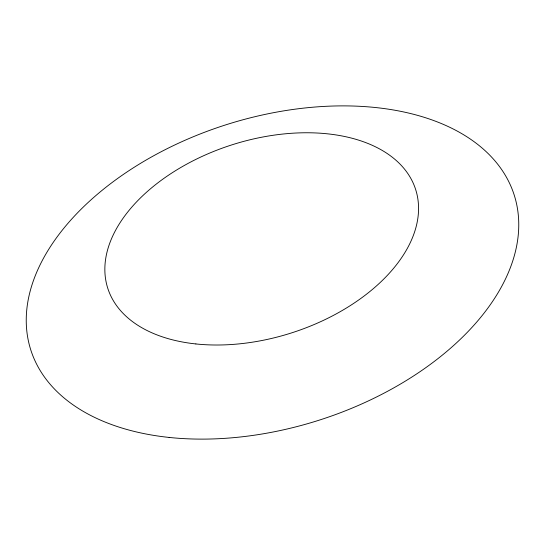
<?xml version="1.0" encoding="UTF-8"?>
<svg xmlns="http://www.w3.org/2000/svg" width="545" height="545" viewBox="0 0 545 545"><rect width="100%" height="100%" fill="white"/><g stroke="black" fill="none" stroke-linecap="round" stroke-linejoin="round"><path stroke-width="0.82" d="M169.141 437.437A253.813 154.862 -17.8 0 0 517.75 210.479A253.813 154.862 -17.8 0 0 130.609 169.584A253.813 154.862 -17.8 0 0 169.141 437.437M195.873 343.943A161.667 98.638 -17.8 0 0 417.92 199.381A161.667 98.638 -17.8 0 0 171.328 173.337A161.667 98.638 -17.8 0 0 195.873 343.943"/></g></svg>
